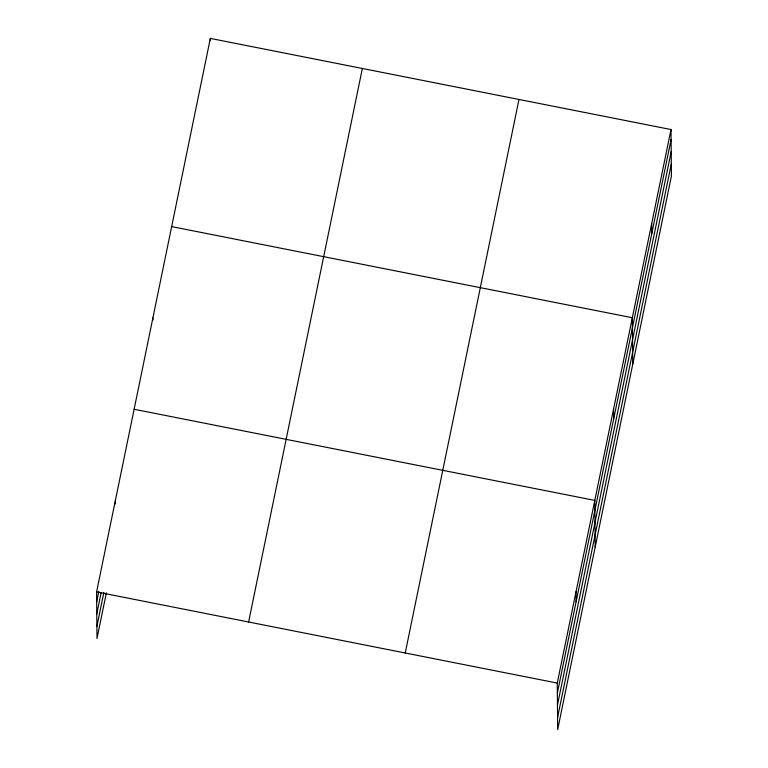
<?xml version="1.0" encoding="UTF-8"?>
<svg xmlns="http://www.w3.org/2000/svg" width="768" height="768" viewBox="0 0 768 768"><rect width="100%" height="100%" fill="white"/><g stroke="black" fill="none" stroke-linecap="round" stroke-linejoin="round"><path stroke-width="1.15" d="M106.378 592.79L96.989 638.458L96.586 591.926L210.336 38.4L671.011 129.542L671.414 176.074L557.664 729.6L557.261 683.069L671.011 129.542M96.672 601.91L98.842 591.37M96.778 613.968L101.107 592.896M96.883 626.4L103.862 592.445M248.611 622.003L362.352 68.477M405.235 652.992L518.986 99.466M557.347 693.053L671.098 139.526M557.453 705.11L671.203 151.584M557.558 717.542L671.309 164.016M171.658 226.598L632.333 317.741L632.736 364.272M134.122 409.267L594.797 500.41L595.2 546.941M96.586 591.926L557.261 683.069M651.667 223.642L651.754 233.626M613.565 409.075L613.651 419.059M576.029 591.734L576.115 601.728M210.336 38.4L210.355 40.618M152.89 317.933L152.909 320.15M115.354 500.592L115.382 503.923"/></g></svg>
